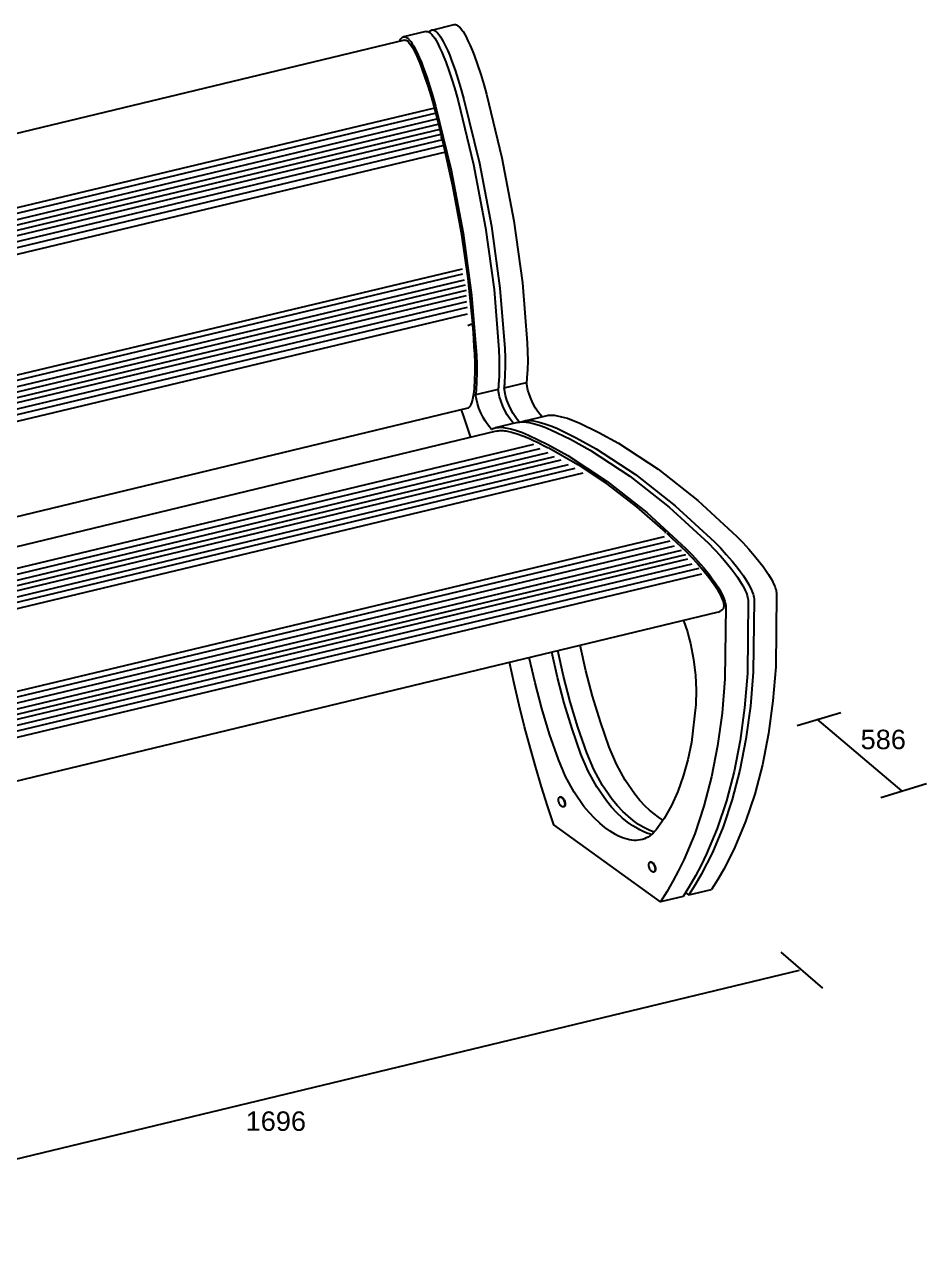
# Model space of a CAD drawing. Extents: x -56 to 236, y 85 to 286.
# Drawn here: x 89.9 to 236.1, y 87 to 285.9 of the extents above; entities that cross this region are included whole.
import ezdxf

# ---------------------------------------------------------------- set-up
doc = ezdxf.new("R2010")
doc.units = 0
doc.layers.add('LIVELLO_1', color=160, linetype='Continuous')
doc.styles.add('STD', font='txt')

# ---------------------------------------------------------------- blocks, each defined once
blk = doc.blocks.new('AI9-BLK2')
at = {"layer": 'LIVELLO_1', "color": 7}
for p, q in [((-10.466028, 4.7625), (-3.410472, 6.879167)), ((-7.291028, 5.820833), (6.408739, -5.820833)), ((3.05735, -6.879167), (10.465683, -4.645022))]:
    blk.add_line(p, q, dxfattribs=at)
blk = doc.blocks.new('AI9-BLK1')
at = {"layer": 'LIVELLO_1', "color": 7}
for p, q in [((64.071197, 91.693025), (67.715074, 92.572558)), ((59.65734, 90.063667), (-109.577635, 49.230328)), ((63.120006, 91.467716), (59.474406, 90.590767)), ((64.308219, 78.99492), (-105.218212, 38.447696)), ((64.775374, 78.210816), (-104.967925, 37.586595)), ((65.029967, 77.299588), (-104.686978, 36.566674)), ((65.248386, 76.454334), (-104.62221, 35.809098)), ((65.361041, 75.593233), (-104.550724, 34.913717)), ((65.540186, 74.756074), (-104.17986, 34.184907)), ((65.794434, 73.876714), (-103.922683, 33.255076)), ((65.751714, 74.027609), (65.525716, 74.250162)), ((66.048682, 72.997009), (-103.771788, 32.293378)), ((66.268479, 71.879075), (-103.302738, 31.395241)), ((68.993205, 52.931394), (-99.978049, 12.733676)), ((69.068652, 52.139195), (-99.955484, 11.745622)), ((69.293962, 51.153725), (-99.577901, 10.802355)), ((69.496878, 50.316567), (-99.426834, 10.047363)), ((69.66741, 49.452882), (-99.653349, 9.080324)), ((69.622624, 48.620891), (-99.281106, 8.349275)), ((69.696693, 47.614234), (-99.238904, 7.368973)), ((69.823817, 46.737457), (-99.238904, 6.356976)), ((69.827951, 45.606088), (-98.944693, 5.371507)), ((69.909945, 43.77812), (70.651674, 44.141061)), ((69.895131, 30.396508), (-98.307522, -10.190506)), ((77.979736, 28.073136), (74.334136, 27.19877)), ((78.931961, 28.303613), (82.574805, 29.175222)), ((74.519482, 26.671671), (-93.45011, -13.859705)), ((80.536342, 24.515213), (-88.086785, -15.944849)), ((81.596053, 23.778652), (-86.674641, -16.561866)), ((82.86626, 23.142687), (-85.453182, -17.295844)), ((83.930105, 22.509651), (-84.310099, -17.852226)), ((84.969835, 21.990303), (-83.328419, -18.4484)), ((86.153914, 21.222047), (-82.050289, -19.208733)), ((87.28115, 20.604685), (-81.093758, -19.778207)), ((88.528963, 19.87622), (-79.895209, -20.551803)), ((102.032359, 10.092321), (101.975515, 10.301783)), ((101.733325, 9.520091), (-67.175917, -30.812676)), ((102.677626, 8.820909), (-66.253837, -31.519954)), ((103.371813, 8.012689), (-65.558445, -32.327829)), ((104.481822, 7.318675), (-64.451019, -33.022015)), ((105.176009, 6.62466), (-63.757004, -33.713446)), ((105.546701, 5.896023), (-63.383384, -34.442084)), ((106.242266, 5.087975), (-62.691953, -35.249959)), ((107.350898, 4.393789), (-61.581771, -35.944145)), ((107.769822, 3.469297), (-61.164742, -36.868809)), ((110.504883, -2.653326), (-58.151145, -43.349034)), ((110.504883, -2.653326), (110.653022, -2.616292)), ((84.915747, -32.624451), (84.835821, -32.643055)), ((85.471785, -34.235378), (85.392548, -34.253982)), ((99.55258, -43.174023), (99.471965, -43.195038)), ((100.111719, -44.784949), (100.032482, -44.803208)), ((105.757197, -48.51771), (105.209082, -48.120491))]:
    blk.add_line(p, q, dxfattribs=at)
for points in [[(63.641593, 91.354028), (63.698437, 91.422757), (63.753215, 91.483735), (63.811092, 91.544541), (63.878961, 91.60018), (63.898942, 91.613443), (63.918579, 91.629463), (63.939594, 91.64531), (63.965088, 91.65599), (63.990237, 91.669082), (64.01263, 91.677178), (64.036746, 91.687685), (64.061895, 91.693025), (64.088422, 91.700949), (64.113572, 91.703533), (64.141132, 91.706116), (64.170416, 91.7087), (64.197976, 91.7087), (64.222092, 91.7087), (64.25482, 91.706116), (64.281692, 91.703533), (64.340948, 91.690441), (64.400548, 91.674422), (64.459115, 91.65065), (64.518715, 91.621539), (64.580726, 91.592256), (64.641705, 91.550054), (64.704061, 91.507507), (64.827051, 91.40691), (64.919035, 91.319577), (65.008952, 91.218808)], [(67.715074, 92.572558), (67.757449, 92.577898), (67.798446, 92.583238), (67.84082, 92.585822), (67.887329, 92.583238), (67.93246, 92.577898), (67.980002, 92.567218), (68.026166, 92.553954), (68.072675, 92.540863), (68.120218, 92.522087), (68.169482, 92.495732), (68.265945, 92.440094), (68.362752, 92.371192), (68.460593, 92.29161), (68.557745, 92.198937), (68.654207, 92.095584)], [(68.654207, 92.095584), (68.90191, 91.791038), (69.133765, 91.457208), (69.359074, 91.102363), (69.568191, 90.723403)], [(58.826728, 89.865057), (58.920779, 90.055743), (59.026544, 90.225242), (59.086144, 90.302068), (59.147122, 90.37097), (59.21189, 90.434704), (59.27838, 90.49551)], [(59.27838, 90.49551), (59.298017, 90.511357), (59.323511, 90.524621), (59.34866, 90.540641), (59.369675, 90.551148), (59.392413, 90.564412), (59.417562, 90.575092), (59.441678, 90.580259), (59.466482, 90.588183), (59.494387, 90.596279), (59.520915, 90.601447), (59.546064, 90.60403), (59.572591, 90.606959), (59.59774, 90.606959), (59.629435, 90.60403), (59.65734, 90.601447), (59.683868, 90.598863), (59.743468, 90.588183), (59.802724, 90.569579), (59.862324, 90.548564), (59.92089, 90.516697), (59.982902, 90.487586), (60.045603, 90.447795), (60.106236, 90.405421), (60.230949, 90.302068), (60.322244, 90.211978), (60.411127, 90.114138)], [(59.65734, 90.063667), (59.683868, 90.071591), (59.716941, 90.074175), (59.745879, 90.074175), (59.777919, 90.074175), (59.809614, 90.069007), (59.842687, 90.061083), (59.874382, 90.055743), (59.906076, 90.042308), (59.943283, 90.026632), (59.9736, 90.013369), (60.045603, 89.973578), (60.111404, 89.925863), (60.183062, 89.870225), (60.250586, 89.801323), (60.317076, 89.729837)], [(60.317076, 89.729837), (60.531706, 89.46491), (60.736689, 89.171043), (60.934093, 88.860984), (61.115649, 88.532322)], [(60.411127, 90.114138), (60.657452, 89.809247), (60.893096, 89.478173), (61.118405, 89.120572), (61.327867, 88.741612)], [(63.120006, 91.467716), (63.162381, 91.473056), (63.201999, 91.481152), (63.245752, 91.481152), (63.290883, 91.478568), (63.337047, 91.473056), (63.379422, 91.462548), (63.428687, 91.451868), (63.476229, 91.436021), (63.525149, 91.414834), (63.571658, 91.391062), (63.668121, 91.335252), (63.767339, 91.269106), (63.866903, 91.186941), (63.959576, 91.094267), (64.056383, 90.990915)], [(64.056383, 90.990915), (64.301329, 90.686368), (64.541108, 90.355122), (64.764006, 89.997521), (64.971745, 89.621317)], [(64.971745, 89.621317), (65.346571, 88.868736), (65.700038, 88.100479), (66.026289, 87.316376), (66.333247, 86.521592)], [(65.008952, 91.218808), (65.25252, 90.916845), (65.489543, 90.580259), (65.712096, 90.225242), (65.922936, 89.846282)], [(65.922936, 89.846282), (66.298796, 89.096629), (66.650195, 88.328373), (66.978513, 87.546853), (67.284437, 86.752069)], [(69.568191, 90.723403), (69.94164, 89.970994), (70.293039, 89.205494), (70.621357, 88.421046), (70.928315, 87.629018)], [(61.115649, 88.532322), (61.47325, 87.81178), (61.812248, 87.075219), (62.129197, 86.325566), (62.417896, 85.565234)], [(61.327867, 88.741612), (61.700971, 87.994543), (62.052371, 87.223703), (62.383445, 86.442183), (62.689369, 85.647399)], [(70.928315, 87.629018), (71.483664, 86.058055), (72.00284, 84.478995), (72.487565, 82.892012), (72.929915, 81.307785)], [(62.417896, 85.565234), (62.96601, 84.015457), (63.480018, 82.460341), (63.955786, 80.899885), (64.392624, 79.336846)], [(62.689369, 85.647399), (63.242996, 84.076263), (63.762172, 82.497376), (64.247241, 80.915733), (64.689247, 79.326166)], [(66.333247, 86.521592), (66.889629, 84.953385), (67.410183, 83.374153), (67.890085, 81.789926), (68.337603, 80.203115)], [(67.284437, 86.752069), (67.84082, 85.178349), (68.360341, 83.60463), (68.84231, 82.017819), (69.287416, 80.430836)], [(68.337603, 80.203115), (70.83702, 69.873513), (72.781776, 59.649847), (74.157747, 49.611873), (74.948741, 39.854329)], [(69.287416, 80.430836), (71.788211, 70.101406), (73.732967, 59.875157), (75.107905, 49.839766), (75.90131, 40.084978)], [(72.929915, 81.307785), (75.431055, 70.978183), (77.379945, 60.751933), (78.753505, 50.719126), (79.54381, 40.959343)], [(64.392624, 79.336846), (64.721286, 78.08886), (65.045814, 76.841046), (65.361041, 75.593233), (65.665932, 74.348175)], [(64.689247, 79.326166), (67.193142, 68.99932), (69.139277, 58.773071), (70.515248, 48.73768), (71.306242, 38.977552)], [(65.665932, 74.348175), (65.668688, 74.337668), (65.668688, 74.326988), (65.668688, 74.319064), (65.668688, 74.308384), (65.668688, 74.300288), (65.665932, 74.300288), (65.665932, 74.292537), (65.66352, 74.292537), (65.66352, 74.289953), (65.660419, 74.287197), (65.660419, 74.284613), (65.657663, 74.284613), (65.657663, 74.282029), (65.653874, 74.282029), (65.653874, 74.279273), (65.651462, 74.279273), (65.648706, 74.279273)], [(65.751714, 74.027609), (67.444634, 66.416187), (68.827496, 58.876251), (69.896853, 51.43984), (70.651674, 44.141061)], [(70.592074, 43.942279), (70.592074, 43.942279), (70.59483, 43.942279), (70.598964, 43.942279), (70.601375, 43.942279), (70.604131, 43.942279), (70.609299, 43.942279), (70.612055, 43.942279), (70.614467, 43.939695), (70.616189, 43.939695), (70.618601, 43.937111), (70.626525, 43.931599), (70.631692, 43.926432), (70.634448, 43.921264), (70.641338, 43.918336), (70.64375, 43.910584), (70.651674, 43.897148), (70.658564, 43.881473), (70.663732, 43.868209), (70.666143, 43.854946), (70.666143, 43.844266)], [(70.666143, 43.844266), (70.757783, 42.670694), (70.838398, 41.50229), (70.912812, 40.339398), (70.97758, 39.178918)], [(74.948741, 39.854329), (75.005585, 38.399982), (75.013854, 36.974746), (74.982159, 35.575865), (74.905333, 34.219358)], [(75.90131, 40.084978), (75.955743, 38.625291), (75.965044, 37.200055), (75.93335, 35.806342), (75.858936, 34.444668)], [(79.54381, 40.959343), (79.601343, 39.504824), (79.614434, 38.076832), (79.579983, 36.683291), (79.503158, 35.321617)], [(70.97758, 39.178918), (71.029256, 37.745586), (71.041314, 36.338953), (71.009275, 34.9666), (70.932449, 33.626113)], [(71.306242, 38.977552), (71.360674, 37.523205), (71.37101, 36.097969), (71.337592, 34.701672), (71.261111, 33.342582)], [(74.905333, 34.219358), (74.893275, 34.020749), (74.87605, 33.821967), (74.853657, 33.628697), (74.825407, 33.437838), (71.182907, 32.561062)], [(75.858936, 34.444668), (75.84171, 34.248642), (75.824485, 34.04986), (75.804848, 33.856418), (75.77832, 33.663148), (79.426332, 34.540097)], [(79.503158, 35.321617), (79.485932, 35.122835), (79.466984, 34.926809), (79.448725, 34.730783), (79.426332, 34.540097)], [(81.924371, 29.018987), (81.564014, 29.442733), (81.218471, 29.911611), (80.888775, 30.420279), (80.513604, 31.103958), (80.179774, 31.827084), (79.895209, 32.574325), (79.666111, 33.334658), (79.426332, 34.540097)], [(70.932449, 33.626113), (70.874571, 32.982225), (70.780176, 32.370203), (70.658564, 31.784709), (70.507669, 31.239006)], [(71.261111, 33.342582), (71.246297, 33.141043), (71.22666, 32.945017), (71.206679, 32.754504), (71.182907, 32.561062)], [(73.775342, 26.941939), (73.404305, 27.360345), (73.041536, 27.834735), (72.704951, 28.345987), (72.388346, 28.89703), (72.030745, 29.62808), (71.723443, 30.391168), (71.477119, 31.16752), (71.303141, 31.869631), (71.182907, 32.561062)], [(77.328269, 27.916901), (76.966534, 28.338064), (76.620302, 28.806941), (76.29474, 29.315609), (75.916124, 29.999116), (75.584706, 30.722414), (75.298419, 31.469483), (75.070698, 32.232399), (74.825407, 33.437838)], [(78.288417, 28.133942), (77.92806, 28.555277), (77.579761, 29.024154), (77.251099, 29.532823), (76.872483, 30.216502), (76.537275, 30.942383), (76.252365, 31.692036), (76.021889, 32.455125), (75.77832, 33.663148)], [(68.822328, 30.13692), (69.217136, 29.024154), (69.598508, 27.906221), (69.969889, 26.785531), (70.32749, 25.665014)], [(70.032935, 30.46541), (70.013298, 30.452146), (70.00124, 30.441467), (69.984014, 30.430959), (69.969889, 30.423035), (69.952664, 30.412528), (69.933716, 30.407016), (69.915112, 30.404432), (69.895131, 30.396508)], [(70.507669, 31.239006), (70.421541, 30.998022), (70.367109, 30.889329), (70.310265, 30.788732), (70.247564, 30.695715), (70.178662, 30.608554), (70.107349, 30.53414), (70.032935, 30.46541)], [(77.979736, 28.073136), (78.17025, 28.112927), (78.364898, 28.141865), (78.564025, 28.163225), (78.766596, 28.173733), (78.966412, 28.171149), (79.172084, 28.160641), (79.383613, 28.139282), (79.597209, 28.105003)], [(78.538875, 28.160641), (78.598475, 28.192508), (78.656353, 28.216279), (78.713542, 28.240051), (78.775898, 28.258482), (78.941262, 28.306196), (79.109383, 28.338064), (79.280604, 28.369758), (79.452515, 28.388534), (79.63166, 28.396286), (79.809082, 28.401626), (80.034047, 28.396286), (80.263146, 28.372342), (80.545643, 28.332724)], [(79.597209, 28.105003), (80.520494, 27.906221), (81.462383, 27.641293), (82.417364, 27.304707), (83.380268, 26.899564)], [(80.545643, 28.332724), (81.472719, 28.136698), (82.414608, 27.87177), (83.36821, 27.5326), (84.332492, 27.130041)], [(82.574805, 29.175222), (82.768075, 29.217596), (82.960311, 29.246707), (83.160471, 29.267895), (83.358908, 29.275991), (83.56148, 29.273235), (83.770942, 29.262727), (83.979026, 29.244124), (84.189521, 29.207089)], [(84.189521, 29.207089), (85.118319, 29.013647), (86.060208, 28.746135), (87.011399, 28.409549), (87.978092, 28.00699)], [(87.978092, 28.00699), (91.146547, 26.464965), (94.337739, 24.69522), (100.751817, 20.498749), (107.168308, 15.4491), (113.530366, 9.586409)], [(73.775342, 26.941939), (73.869048, 27.013424), (73.918313, 27.042708), (73.971368, 27.071646), (74.020288, 27.09559), (74.071965, 27.119361), (74.126397, 27.140548), (74.178073, 27.156396)], [(74.178073, 27.156396), (74.346194, 27.201354), (74.511903, 27.235805), (74.687603, 27.262505), (74.859858, 27.280936), (75.033835, 27.2942), (75.214014, 27.296956), (75.441734, 27.28886), (75.669455, 27.267672), (75.947819, 27.228054)], [(74.519482, 26.671671), (74.699661, 26.711462), (74.888108, 26.737817), (75.07621, 26.756592), (75.270858, 26.7671), (75.464128, 26.764344), (75.664288, 26.753664), (75.861692, 26.732649), (76.064263, 26.700782)], [(75.947819, 27.228054), (76.87765, 27.032028), (77.819539, 26.7671), (78.773142, 26.42793), (79.735012, 26.025199)], [(76.064263, 26.700782), (76.981003, 26.50734), (77.908078, 26.244996), (78.847211, 25.913922), (79.794268, 25.516703)], [(79.735012, 26.025199), (82.903122, 24.483346), (86.09707, 22.713601), (92.513561, 18.517302), (98.927639, 13.467653), (105.287286, 7.607374)], [(83.380268, 26.899564), (86.551478, 25.360295), (89.739914, 23.593134), (96.157783, 19.394079), (102.571517, 14.341846), (108.933919, 8.484151)], [(84.332492, 27.130041), (87.500947, 25.588016), (90.692139, 23.818443), (97.108974, 19.621972), (103.525464, 14.572323), (109.88511, 8.712044)], [(79.794268, 25.516703), (80.557701, 25.164269), (81.32458, 24.801156), (82.08629, 24.422368), (82.85179, 24.030144)], [(82.85179, 24.030144), (82.854202, 24.030144), (82.857303, 24.02756), (82.863504, 24.024976), (82.86626, 24.022392), (82.871427, 24.017053), (82.874528, 24.011885), (82.880729, 24.006373), (82.886241, 23.990525), (82.896921, 23.977434), (82.897955, 23.961414), (82.903122, 23.948151), (82.903122, 23.934887), (82.903122, 23.924379), (82.903122, 23.921623), (82.903122, 23.916456), (82.900711, 23.908532)], [(83.04885, 23.942983), (87.770353, 21.24065), (92.513561, 18.056004), (97.254701, 14.402652), (101.975515, 10.301783)], [(102.172919, 10.108341), (102.939798, 9.393139), (103.702886, 8.667085), (104.467353, 7.930524), (105.231475, 7.186039)], [(108.933919, 8.484151), (109.897168, 7.498853), (110.851804, 6.457573), (111.793693, 5.368751), (112.719735, 4.22963)], [(109.88511, 8.712044), (110.849392, 7.726574), (111.802995, 6.68805), (112.742128, 5.596644), (113.671959, 4.454767)], [(113.530366, 9.586409), (114.492236, 8.600939), (115.447217, 7.562243), (116.387728, 6.470837), (117.317559, 5.331716)], [(105.231475, 7.186039), (106.177498, 6.214005), (107.116631, 5.188572), (108.043707, 4.115597), (108.95769, 2.992324)], [(105.287286, 7.607374), (106.251568, 6.62466), (107.20517, 5.58338), (108.147059, 4.491802), (109.076891, 3.352681)], [(112.719735, 4.22963), (113.184478, 3.617609), (113.637508, 2.976476), (114.069523, 2.303477), (114.48948, 1.606879)], [(113.671959, 4.454767), (114.134635, 3.845502), (114.586287, 3.204369), (115.019336, 2.528786), (115.441705, 1.831843)], [(117.317559, 5.331716), (117.777479, 4.719695), (118.230165, 4.078562), (118.664936, 3.408319), (119.084549, 2.708965)], [(108.95769, 2.992324), (109.405208, 2.40683), (109.835845, 1.792225), (110.253046, 1.148509), (110.653022, 0.475509)], [(109.076891, 3.352681), (109.541979, 2.740832), (109.989497, 2.099527), (110.427024, 1.426528), (110.844225, 0.72993)], [(119.084549, 2.708965), (119.292632, 2.32742), (119.48039, 1.932612), (119.651611, 1.521957), (119.801473, 1.103378)], [(110.653022, 0.475509), (110.837335, 0.144436), (111.000288, -0.20283), (111.148427, -0.560431), (111.280029, -0.923199)], [(110.844225, 0.72993), (111.051964, 0.348385), (111.240411, -0.049006), (111.408531, -0.457078), (111.557704, -0.875485)], [(119.966838, 0.215921), (119.826622, -11.517729), (119.361534, -17.062783), (118.639442, -22.369263), (117.656901, -27.410988), (116.420801, -32.16901), (114.936998, -36.619729), (113.212728, -40.750054)], [(114.48948, 1.606879), (114.694808, 1.225334), (114.885322, 0.825359), (115.056543, 0.420043), (115.204682, 0.001292)], [(115.204682, 0.001292), (115.271172, -0.226601), (115.318715, -0.454494), (115.355577, -0.674291), (115.370391, -0.886165)], [(115.441705, 1.831843), (115.647032, 1.453055), (115.836513, 1.055836), (116.007734, 0.645008), (116.155873, 0.229185)], [(116.155873, 0.229185), (116.220641, 0.001292), (116.275073, -0.224017), (116.306768, -0.443814), (116.321582, -0.660855)], [(119.801473, 1.103378), (119.866241, 0.878069), (119.917917, 0.65052), (119.949612, 0.430379), (119.966838, 0.215921)], [(111.726169, -1.762941), (111.585954, -13.494008), (111.120866, -19.044574), (110.396362, -24.348298), (109.416233, -29.392607), (108.182888, -34.147873), (106.69633, -38.598591), (104.972059, -42.728916)], [(115.370391, -0.886165), (115.228798, -12.619815), (114.766121, -18.167453), (114.040584, -23.473933), (113.061833, -28.515486), (111.825732, -33.271096), (110.339174, -37.724571), (108.61697, -41.85214)], [(116.321582, -0.660855), (116.181022, -12.389339), (115.715934, -17.936976), (114.991431, -23.24604), (114.012335, -28.287765), (112.776579, -33.040619), (111.294499, -37.494094), (109.56575, -41.624419)], [(111.280029, -0.923199), (111.32895, -1.09821), (111.368568, -1.273049), (111.38855, -1.442548), (111.397852, -1.604295), (111.38855, -1.75519), (111.368568, -1.89041), (111.351343, -1.9538), (111.32895, -2.009438), (111.306212, -2.062665), (111.280029, -2.112791)], [(111.557704, -0.875485), (111.628328, -1.103378), (111.674493, -1.328687), (111.706532, -1.55124), (111.726169, -1.762941)], [(111.280029, -2.112791), (111.229386, -2.18686), (111.17771, -2.255762), (111.120866, -2.32208), (111.064022, -2.380303), (111.000288, -2.433357), (110.93552, -2.478488), (110.869029, -2.523446), (110.80185, -2.557897), (110.72778, -2.589592), (110.653022, -2.616292)], [(104.872841, -4.004493), (105.203914, -4.931568), (105.500537, -5.864155), (105.762364, -6.799499), (105.988018, -7.731914)], [(105.988018, -7.731914), (106.484456, -10.344158), (106.802439, -12.887499), (106.936453, -15.343336), (106.88202, -17.66688)], [(88.245432, -25.686029), (86.816406, -21.566556), (85.548611, -17.420384), (84.450659, -13.269044), (83.525996, -9.135963)], [(89.193867, -25.460892), (87.766219, -21.338663), (86.497046, -17.192491), (85.402884, -13.041151), (84.47822, -8.908242)], [(92.839467, -24.581359), (91.409063, -20.464298), (90.143679, -16.315714), (89.045728, -12.164202), (88.12382, -8.028709)], [(104.972059, -42.728916), (104.087014, -44.551716), (103.154772, -46.310782), (102.181188, -47.99819), (101.162128, -49.622208), (83.862237, -37.151996), (82.846278, -34.063123), (81.872694, -30.968738), (80.941485, -27.869186), (80.05644, -24.769461), (79.109383, -21.259081), (78.232951, -17.759553), (77.423353, -14.262437), (76.684036, -10.778584)], [(84.596387, -26.56315), (83.168395, -22.440749), (81.904389, -18.297161), (80.802648, -14.14582), (79.880396, -10.010328)], [(106.88202, -17.66688), (106.157517, -23.797083), (105.563927, -26.62654), (104.823231, -29.286498), (103.933708, -31.760766), (102.900179, -34.042108), (101.727813, -36.113644), (100.425911, -37.973651)], [(94.080735, -35.21034), (93.218427, -34.301524), (92.379546, -33.289699), (90.803415, -31.005946), (89.408496, -28.441416), (88.245432, -25.686029)], [(95.030547, -34.982619), (94.166517, -34.071047), (93.33246, -33.061634), (91.754606, -30.778225), (90.361065, -28.21094), (89.193867, -25.460892)], [(98.676147, -34.105498), (97.816252, -33.196682), (96.975304, -32.184857), (95.40124, -29.901103), (94.003564, -27.336574), (92.839467, -24.581359)], [(90.432723, -36.084361), (89.575583, -35.175889), (88.734635, -34.16372), (87.15816, -31.880311), (85.763241, -29.315437), (84.596387, -26.56315)], [(84.835821, -32.643055), (84.853046, -32.640643), (84.871994, -32.635131), (84.883708, -32.635131), (84.906445, -32.635131), (84.923671, -32.640643), (84.940896, -32.643055), (84.958122, -32.645811), (84.977759, -32.651323), (84.994984, -32.658902), (85.017377, -32.664414), (85.054584, -32.68543), (85.095926, -32.709545), (85.135544, -32.735728), (85.172407, -32.770179), (85.214781, -32.807386), (85.291607, -32.892135), (85.360509, -32.992732), (85.425277, -33.104009), (85.483843, -33.223553), (85.533797, -33.347921), (85.572382, -33.472289), (85.597531, -33.602169), (85.612345, -33.724126), (85.617513, -33.838159), (85.608556, -33.943923), (85.597531, -33.994221), (85.585474, -34.042108), (85.572382, -34.081727), (85.554123, -34.118589), (85.533797, -34.15304), (85.520706, -34.166476), (85.508993, -34.182324), (85.496935, -34.195759), (85.483843, -34.206095), (85.469029, -34.216774), (85.45456, -34.227454), (85.440091, -34.235378), (85.425277, -34.240546), (85.409429, -34.248814), (85.392548, -34.253982), (85.377734, -34.253982), (85.360509, -34.256393), (85.343283, -34.256393), (85.326058, -34.256393), (85.308832, -34.253982), (85.286439, -34.253982), (85.269214, -34.248814), (85.251988, -34.243302), (85.232007, -34.238134), (85.209614, -34.227454), (85.172407, -34.208851), (85.135544, -34.187491), (85.093169, -34.158552), (85.054584, -34.124101), (85.017377, -34.087239), (84.940896, -34.002145), (84.866482, -33.901548), (84.80137, -33.793028), (84.744526, -33.673827), (84.692849, -33.546703), (84.655642, -33.419579), (84.632216, -33.294867), (84.613612, -33.170499), (84.61189, -33.056466), (84.61878, -32.947946), (84.632216, -32.900059), (84.641173, -32.854928), (84.655642, -32.81531), (84.675624, -32.775691), (84.695605, -32.74124), (84.710075, -32.727804), (84.721099, -32.711957), (84.732468, -32.698865), (84.744526, -32.688186), (84.760718, -32.677506), (84.772776, -32.669582), (84.7869, -32.661658), (84.80137, -32.653735), (84.818595, -32.645811), (84.835821, -32.643055)], [(84.915747, -32.624451), (84.932973, -32.619284), (84.950198, -32.619284), (84.964323, -32.616872), (84.984304, -32.616872), (85.00153, -32.619284), (85.020133, -32.62204), (85.035981, -32.624451), (85.058719, -32.632375), (85.075944, -32.640643), (85.095926, -32.645811), (85.135544, -32.664414), (85.175163, -32.690942), (85.214781, -32.717124), (85.251988, -32.751575), (85.294363, -32.788782), (85.368433, -32.873532), (85.440091, -32.974473), (85.50348, -33.082994), (85.560669, -33.20495), (85.612345, -33.326906), (85.649208, -33.45403), (85.677458, -33.583566), (85.694683, -33.702766), (85.69675, -33.822311), (85.686415, -33.925664), (85.677458, -33.975618), (85.666433, -34.020749), (85.649208, -34.063123), (85.631982, -34.097574), (85.612345, -34.134781), (85.600288, -34.147873), (85.59133, -34.161308), (85.575138, -34.1744), (85.560669, -34.187491), (85.548611, -34.198171), (85.533797, -34.206095), (85.518294, -34.216774), (85.50348, -34.224698), (85.489011, -34.227454), (85.471785, -34.235378)], [(97.496891, -37.825168), (96.64113, -37.308403), (95.784334, -36.69931), (94.928228, -35.994444), (94.080735, -35.21034)], [(98.448082, -37.594691), (97.593698, -37.080682), (96.735181, -36.471245), (95.878385, -35.769135), (95.030547, -34.982619)], [(101.547979, -36.402343), (100.825887, -35.922786), (100.106551, -35.382595), (99.387215, -34.773157), (98.676147, -34.105498)], [(93.851636, -38.699533), (92.998286, -38.182768), (92.138734, -37.573331), (91.285729, -36.873977), (90.432723, -36.084361)], [(100.122054, -38.331252), (99.709332, -38.193448), (99.292131, -38.02395), (98.870795, -37.825168), (98.448082, -37.594691)], [(100.425911, -37.973651), (100.190956, -38.257182), (99.946354, -38.511431), (99.684182, -38.744319), (99.412364, -38.948613), (99.127455, -39.131203), (98.829454, -39.287611), (98.524908, -39.417491), (98.208303, -39.520844), (97.882397, -39.600425), (97.548568, -39.647968), (97.205436, -39.671739), (96.854725, -39.669327), (96.498158, -39.640044), (96.129877, -39.584233), (95.764008, -39.50224), (95.388148, -39.393719), (95.010566, -39.258327), (94.62506, -39.096752), (94.241276, -38.911406), (93.851636, -38.699533)], [(99.734136, -38.699533), (99.461285, -38.640966), (98.907658, -38.479391), (98.349897, -38.257182), (97.782834, -37.981575), (97.496891, -37.825168)], [(109.56575, -41.624419), (108.679671, -43.446874), (107.74984, -45.20594), (106.776256, -46.893692), (105.757197, -48.51771), (109.405208, -47.643345)], [(113.212728, -40.750054), (112.327683, -42.572509), (111.392339, -44.329163), (110.421167, -46.022083), (109.405208, -47.643345)], [(99.471965, -43.195038), (99.491946, -43.18987), (99.509172, -43.187459), (99.526397, -43.187459), (99.543623, -43.187459), (99.560848, -43.18987), (99.578073, -43.192626), (99.600467, -43.198138), (99.617692, -43.203306), (99.637674, -43.208474), (99.654899, -43.219154), (99.697274, -43.235001), (99.734136, -43.261528), (99.771343, -43.288055), (99.81234, -43.322506), (99.852303, -43.359713), (99.929129, -43.444118), (100.000442, -43.54506), (100.067966, -43.65358), (100.123777, -43.77278), (100.171319, -43.899904), (100.208526, -44.027028), (100.237465, -44.154152), (100.25469, -44.276109), (100.257446, -44.392898), (100.248489, -44.49625), (100.237465, -44.546549), (100.222995, -44.591335), (100.208526, -44.634054), (100.190956, -44.670917), (100.171319, -44.705368), (100.159261, -44.718459), (100.14617, -44.734307), (100.136868, -44.744986), (100.122054, -44.758422), (100.108963, -44.768757), (100.094493, -44.777026), (100.080024, -44.787361), (100.067966, -44.795629), (100.047984, -44.800797), (100.032482, -44.803208), (100.015256, -44.805964), (99.998031, -44.808721), (99.980805, -44.808721), (99.96358, -44.808721), (99.946354, -44.808721), (99.929129, -44.803208), (99.906391, -44.800797), (99.889166, -44.795629), (99.869529, -44.790117), (99.852303, -44.782193), (99.81234, -44.76359), (99.771343, -44.737063), (99.734136, -44.708124), (99.694518, -44.676084), (99.654899, -44.639222), (99.578073, -44.551716), (99.509172, -44.456287), (99.441303, -44.342255), (99.385837, -44.22581), (99.335539, -44.098686), (99.298332, -43.971562), (99.266637, -43.84685), (99.254579, -43.722482), (99.249411, -43.608449), (99.258713, -43.499929), (99.271804, -43.452386), (99.281106, -43.407256), (99.298332, -43.364881), (99.315557, -43.327674), (99.335539, -43.295979), (99.348975, -43.277376), (99.357932, -43.26394), (99.36999, -43.250848), (99.385837, -43.237757), (99.395139, -43.229489), (99.412364, -43.219154), (99.426834, -43.21123), (99.444059, -43.205718), (99.458529, -43.20055), (99.471965, -43.195038)], [(99.55258, -43.174023), (99.569805, -43.171267), (99.588753, -43.171267), (99.605979, -43.168855), (99.623204, -43.171267), (99.64043, -43.171267), (99.657655, -43.171267), (99.680048, -43.17919), (99.697274, -43.181946), (99.716911, -43.18987), (99.734136, -43.198138), (99.775477, -43.219154), (99.81234, -43.242925), (99.852303, -43.272208), (99.891922, -43.301147), (99.93154, -43.338354), (100.008366, -43.425515), (100.080024, -43.5237), (100.143414, -43.634977), (100.203014, -43.754177), (100.250901, -43.878889), (100.289141, -44.006013), (100.317046, -44.133137), (100.331516, -44.255094), (100.334272, -44.371538), (100.326348, -44.477647), (100.317046, -44.525189), (100.302577, -44.572732), (100.289141, -44.615106), (100.271916, -44.652313), (100.250901, -44.684008), (100.237465, -44.699856), (100.225407, -44.713291), (100.21645, -44.726727), (100.200602, -44.737063), (100.188544, -44.750498), (100.174419, -44.761178), (100.159261, -44.768757), (100.143414, -44.77427), (100.126188, -44.779437), (100.111719, -44.784949)], [(108.61697, -41.85214), (107.729514, -43.677351), (106.799683, -45.436417), (105.823687, -47.124169), (104.807728, -48.745776), (101.162128, -49.622208)]]:
    blk.add_lwpolyline(points, dxfattribs=at)

msp = doc.modelspace()

# ---------------------------------------------------------------- linework, layer by layer
at = {"layer": 'LIVELLO_1', "color": 7}
for p, q in [((212.548267, 135.486993), (219.251044, 129.666159)), ((26.458506, 86.979704), (215.547222, 132.605515))]:
    msp.add_line(p, q, dxfattribs=at)

# ---------------------------------------------------------------- block references
for name, p in [('AI9-BLK1', (91.873806, 193.297159)), ('AI9-BLK2', (225.660128, 167.471776))]:
    msp.add_blockref(name, p, dxfattribs=at)

# ---------------------------------------------------------------- texts
at = {"layer": 'LIVELLO_1', "color": 7, "char_height": 3.149801, "attachment_point": 1, "style": 'STD'}
for s, insert in [('\\fArial|b0|i0;\\H3.1498;\\C7;586', (225.454283, 171.559332)), ('\\fArial|b0|i0;\\H3.1498;\\C7;1696', (125.772857, 109.685245))]:
    msp.add_mtext(s, dxfattribs=dict(at, insert=insert))

doc.saveas('drawing.dxf')
